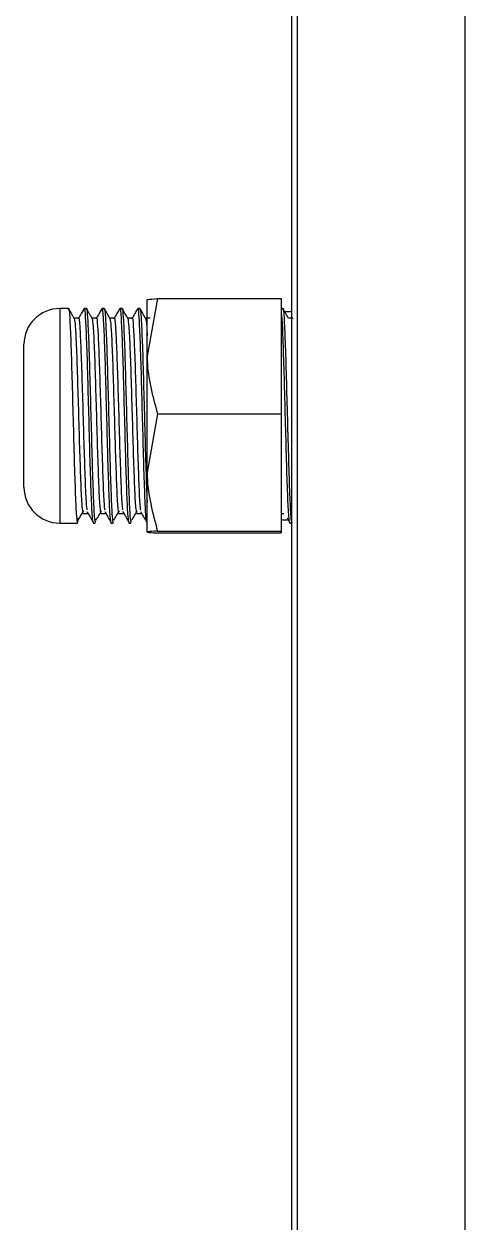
# Model space of a CAD drawing. Header units: millimetres. Extents: x -473 to 6267, y 319 to 3284.
# Drawn here: x 445.82 to 458.17, y 2585.43 to 2618.94 of the extents above; entities that cross this region are included whole.
import ezdxf

# ---------------------------------------------------------------- set-up
doc = ezdxf.new("R2010")
doc.units = ezdxf.units.MM
doc.layers.add('3mm', color=7, linetype='Continuous', lineweight=30)

msp = doc.modelspace()

# ---------------------------------------------------------------- linework, layer by layer
at = {"layer": '3mm', "lineweight": 30}
for p, q in [((453.318, 2553.131), (453.318, 2697.979)), ((453.468, 2698.085), (453.468, 2552.981)), ((458.168, 2552.981), (458.168, 2698.085)), ((449.558, 2611.258), (449.268, 2609.647)), ((449.268, 2611.231), (449.268, 2611.231)), ((449.268, 2609.647), (449.268, 2611.23)), ((449.558, 2611.258), (453.018, 2611.258)), ((453.018, 2611.258), (453.018, 2608.035)), ((447.065, 2610.981), (446.818, 2610.981)), ((446.818, 2610.981), (446.818, 2604.981)), ((447.565, 2610.981), (447.503, 2610.981)), ((448.065, 2610.981), (448.003, 2610.981)), ((448.565, 2610.981), (448.503, 2610.981)), ((449.065, 2610.981), (449.003, 2610.981)), ((453.065, 2610.981), (453.018, 2610.981)), ((453.318, 2610.888), (453.12, 2610.888)), ((447.347, 2610.71), (447.223, 2610.71)), ((447.847, 2610.71), (447.723, 2610.71)), ((448.347, 2610.71), (448.223, 2610.71)), ((448.847, 2610.71), (448.723, 2610.71)), ((449.347, 2610.71), (449.223, 2610.71)), ((453.347, 2610.71), (453.223, 2610.71)), ((453.345, 2610.71), (453.343, 2610.707)), ((445.818, 2609.98), (445.818, 2609.981)), ((445.818, 2605.981), (445.818, 2609.98)), ((449.268, 2606.397), (449.268, 2609.647)), ((449.558, 2608.035), (449.268, 2606.397)), ((449.558, 2608.035), (453.018, 2608.035)), ((453.018, 2608.035), (453.018, 2604.758)), ((449.268, 2604.731), (449.268, 2606.397)), ((447.469, 2605.252), (447.594, 2605.252)), ((447.969, 2605.252), (448.094, 2605.252)), ((448.469, 2605.252), (448.594, 2605.252)), ((448.969, 2605.252), (449.094, 2605.252)), ((453.018, 2605.252), (453.094, 2605.252)), ((453.184, 2605.128), (453.237, 2605.037)), ((446.818, 2604.981), (447.315, 2604.981)), ((447.318, 2604.982), (447.334, 2605.116)), ((447.753, 2604.981), (447.815, 2604.981)), ((448.253, 2604.981), (448.315, 2604.981)), ((448.753, 2604.981), (448.815, 2604.981)), ((449.253, 2604.981), (449.268, 2604.981)), ((453.018, 2605.073), (453.199, 2605.073)), ((453.253, 2604.981), (453.315, 2604.981)), ((449.268, 2604.731), (449.268, 2604.73)), ((449.558, 2604.758), (453.018, 2604.758)), ((449.558, 2604.704), (453.018, 2604.704)), ((453.018, 2604.758), (453.018, 2604.704))]:
    msp.add_line(p, q, dxfattribs=at)
for centre, start, end in [((446.818, 2609.981), 90, 180), ((446.818, 2605.981), 180, 270)]:
    msp.add_arc(centre, 1, start, end, dxfattribs=at)
for points, knots in [([(449.268, 2611.23), (449.272, 2611.233), (449.288, 2611.242), (449.444, 2611.251), (449.558, 2611.258)], [0, 0, 0, 0, 0.2686336, 1, 1, 1, 1]), ([(447.065, 2610.964), (447.066, 2610.969), (447.077, 2611.044), (447.099, 2610.756), (447.13, 2610.097), (447.161, 2609.067), (447.193, 2607.886), (447.224, 2606.713), (447.255, 2605.744), (447.286, 2605.094), (447.306, 2605.029), (447.315, 2604.997)], [0, 0, 0, 0, 0.009775, 0.134775, 0.259775, 0.384775, 0.509775, 0.634775, 0.759775, 0.884775, 1, 1, 1, 1]), ([(447.225, 2610.707), (447.199, 2610.752), (447.147, 2610.842), (447.095, 2610.933), (447.069, 2610.978)], [0, 0, 0, 0, 0.499982, 1, 1, 1, 1]), ([(447.488, 2610.958), (447.466, 2610.919), (447.417, 2610.836), (447.369, 2610.752), (447.343, 2610.707)], [0, 0, 0, 0, 0.460027, 1, 1, 1, 1]), ([(447.499, 2610.942), (447.501, 2610.956), (447.514, 2611.046), (447.536, 2610.761), (447.568, 2610.095), (447.599, 2609.068), (447.63, 2607.886), (447.661, 2606.713), (447.693, 2605.744), (447.723, 2605.094), (447.743, 2605.029), (447.753, 2604.997)], [0, 0, 0, 0, 0.023817, 0.147044, 0.270272, 0.393499, 0.516726, 0.639954, 0.763181, 0.886409, 1, 1, 1, 1]), ([(447.565, 2610.964), (447.566, 2610.969), (447.577, 2611.044), (447.599, 2610.756), (447.63, 2610.097), (447.661, 2609.067), (447.693, 2607.886), (447.724, 2606.713), (447.755, 2605.744), (447.786, 2605.094), (447.806, 2605.029), (447.815, 2604.997)], [0, 0, 0, 0, 0.009775, 0.134775, 0.259775, 0.384775, 0.509775, 0.634775, 0.759775, 0.884775, 1, 1, 1, 1]), ([(447.725, 2610.707), (447.699, 2610.752), (447.647, 2610.842), (447.595, 2610.933), (447.569, 2610.978)], [0, 0, 0, 0, 0.499982, 1, 1, 1, 1]), ([(447.988, 2610.958), (447.966, 2610.919), (447.917, 2610.836), (447.869, 2610.752), (447.843, 2610.707)], [0, 0, 0, 0, 0.460027, 1, 1, 1, 1]), ([(447.999, 2610.942), (448.001, 2610.956), (448.014, 2611.046), (448.036, 2610.761), (448.068, 2610.095), (448.099, 2609.068), (448.13, 2607.886), (448.161, 2606.713), (448.193, 2605.744), (448.223, 2605.094), (448.243, 2605.029), (448.253, 2604.997)], [0, 0, 0, 0, 0.023817, 0.147044, 0.270272, 0.393499, 0.516726, 0.639954, 0.763181, 0.886409, 1, 1, 1, 1]), ([(448.065, 2610.964), (448.066, 2610.969), (448.077, 2611.044), (448.099, 2610.756), (448.13, 2610.097), (448.161, 2609.067), (448.193, 2607.886), (448.224, 2606.713), (448.255, 2605.744), (448.286, 2605.094), (448.306, 2605.029), (448.315, 2604.997)], [0, 0, 0, 0, 0.009775, 0.134775, 0.259775, 0.384775, 0.509775, 0.634775, 0.759775, 0.884775, 1, 1, 1, 1]), ([(448.225, 2610.707), (448.199, 2610.752), (448.147, 2610.842), (448.095, 2610.933), (448.069, 2610.978)], [0, 0, 0, 0, 0.499982, 1, 1, 1, 1]), ([(448.488, 2610.958), (448.466, 2610.919), (448.417, 2610.836), (448.369, 2610.752), (448.343, 2610.707)], [0, 0, 0, 0, 0.460027, 1, 1, 1, 1]), ([(448.499, 2610.942), (448.501, 2610.956), (448.514, 2611.046), (448.536, 2610.761), (448.568, 2610.095), (448.599, 2609.068), (448.63, 2607.886), (448.661, 2606.713), (448.693, 2605.744), (448.723, 2605.094), (448.743, 2605.029), (448.753, 2604.997)], [0, 0, 0, 0, 0.0238168, 0.1470443, 0.2702717, 0.3934991, 0.5167265, 0.6399539, 0.7631813, 0.8864087, 1, 1, 1, 1]), ([(448.565, 2610.964), (448.566, 2610.969), (448.577, 2611.044), (448.599, 2610.756), (448.63, 2610.097), (448.661, 2609.067), (448.693, 2607.886), (448.724, 2606.713), (448.755, 2605.744), (448.786, 2605.094), (448.806, 2605.029), (448.815, 2604.997)], [0, 0, 0, 0, 0.009775, 0.134775, 0.259775, 0.384775, 0.509775, 0.634775, 0.759775, 0.884775, 1, 1, 1, 1]), ([(448.725, 2610.707), (448.699, 2610.752), (448.647, 2610.842), (448.595, 2610.933), (448.569, 2610.978)], [0, 0, 0, 0, 0.499982, 1, 1, 1, 1]), ([(448.988, 2610.958), (448.966, 2610.919), (448.917, 2610.836), (448.869, 2610.752), (448.843, 2610.707)], [0, 0, 0, 0, 0.460027, 1, 1, 1, 1]), ([(448.999, 2610.942), (449.001, 2610.956), (449.014, 2611.046), (449.036, 2610.761), (449.068, 2610.095), (449.099, 2609.068), (449.13, 2607.886), (449.161, 2606.713), (449.193, 2605.744), (449.223, 2605.094), (449.243, 2605.029), (449.253, 2604.997)], [0, 0, 0, 0, 0.0238168, 0.1470443, 0.2702717, 0.3934991, 0.5167265, 0.6399539, 0.7631813, 0.8864087, 1, 1, 1, 1]), ([(449.065, 2610.964), (449.066, 2610.969), (449.077, 2611.044), (449.099, 2610.756), (449.13, 2610.097), (449.161, 2609.069), (449.193, 2607.882), (449.224, 2606.73), (449.249, 2605.891), (449.263, 2605.623), (449.268, 2605.547)], [0, 0, 0, 0, 0.012071, 0.166435, 0.320799, 0.475163, 0.629527, 0.783891, 0.938254, 1, 1, 1, 1]), ([(449.225, 2610.707), (449.199, 2610.752), (449.147, 2610.842), (449.095, 2610.933), (449.069, 2610.978)], [0, 0, 0, 0, 0.499982, 1, 1, 1, 1]), ([(453.018, 2610.874), (453.024, 2610.835), (453.041, 2610.732), (453.068, 2610.076), (453.099, 2609.073), (453.13, 2607.885), (453.161, 2606.713), (453.193, 2605.744), (453.223, 2605.094), (453.243, 2605.029), (453.253, 2604.997)], [0, 0, 0, 0, 0.079768, 0.212715, 0.345662, 0.478609, 0.611556, 0.744502, 0.877449, 1, 1, 1, 1]), ([(453.065, 2610.964), (453.066, 2610.969), (453.077, 2611.044), (453.099, 2610.756), (453.13, 2610.097), (453.161, 2609.067), (453.193, 2607.886), (453.224, 2606.713), (453.255, 2605.744), (453.286, 2605.094), (453.306, 2605.029), (453.315, 2604.997)], [0, 0, 0, 0, 0.009775, 0.134775, 0.259775, 0.384775, 0.509775, 0.634775, 0.759775, 0.884775, 1, 1, 1, 1]), ([(453.225, 2610.707), (453.199, 2610.752), (453.147, 2610.842), (453.095, 2610.933), (453.069, 2610.978)], [0, 0, 0, 0, 0.499982, 1, 1, 1, 1]), ([(447.225, 2610.7), (447.235, 2610.65), (447.255, 2610.546), (447.286, 2609.893), (447.318, 2608.973), (447.349, 2607.894), (447.38, 2606.827), (447.411, 2605.947), (447.441, 2605.366), (447.46, 2605.307), (447.469, 2605.279)], [0, 0, 0, 0, 0.123626, 0.251636, 0.379646, 0.507656, 0.635666, 0.763676, 0.891686, 1, 1, 1, 1]), ([(447.346, 2610.695), (447.347, 2610.7), (447.358, 2610.768), (447.38, 2610.505), (447.411, 2609.906), (447.443, 2608.969), (447.474, 2607.895), (447.505, 2606.825), (447.536, 2605.955), (447.562, 2605.43), (447.576, 2605.371), (447.581, 2605.354)], [0, 0, 0, 0, 0.010371, 0.143736, 0.277101, 0.410466, 0.543832, 0.677197, 0.810562, 0.943927, 1, 1, 1, 1]), ([(447.725, 2610.7), (447.735, 2610.65), (447.755, 2610.546), (447.786, 2609.893), (447.818, 2608.973), (447.849, 2607.894), (447.88, 2606.827), (447.911, 2605.947), (447.941, 2605.366), (447.96, 2605.307), (447.969, 2605.279)], [0, 0, 0, 0, 0.123626, 0.251636, 0.379646, 0.507656, 0.635666, 0.763676, 0.891686, 1, 1, 1, 1]), ([(447.846, 2610.695), (447.847, 2610.7), (447.858, 2610.768), (447.88, 2610.505), (447.911, 2609.906), (447.943, 2608.969), (447.974, 2607.895), (448.005, 2606.825), (448.036, 2605.955), (448.062, 2605.43), (448.076, 2605.371), (448.081, 2605.354)], [0, 0, 0, 0, 0.010371, 0.143736, 0.277101, 0.410466, 0.543832, 0.677197, 0.810562, 0.943927, 1, 1, 1, 1]), ([(448.225, 2610.7), (448.235, 2610.65), (448.255, 2610.546), (448.286, 2609.893), (448.318, 2608.973), (448.349, 2607.894), (448.38, 2606.827), (448.411, 2605.947), (448.441, 2605.366), (448.46, 2605.307), (448.469, 2605.279)], [0, 0, 0, 0, 0.123626, 0.251636, 0.379646, 0.507656, 0.635666, 0.763676, 0.891686, 1, 1, 1, 1]), ([(448.346, 2610.695), (448.347, 2610.7), (448.358, 2610.768), (448.38, 2610.505), (448.411, 2609.906), (448.443, 2608.969), (448.474, 2607.895), (448.505, 2606.825), (448.536, 2605.955), (448.562, 2605.43), (448.576, 2605.371), (448.581, 2605.354)], [0, 0, 0, 0, 0.010371, 0.143736, 0.277101, 0.410466, 0.543832, 0.677197, 0.810562, 0.943927, 1, 1, 1, 1]), ([(448.725, 2610.7), (448.735, 2610.65), (448.755, 2610.546), (448.786, 2609.893), (448.818, 2608.973), (448.849, 2607.894), (448.88, 2606.827), (448.911, 2605.947), (448.941, 2605.366), (448.96, 2605.307), (448.969, 2605.279)], [0, 0, 0, 0, 0.123626, 0.251636, 0.379646, 0.507656, 0.635666, 0.763676, 0.891686, 1, 1, 1, 1]), ([(448.846, 2610.695), (448.847, 2610.7), (448.858, 2610.768), (448.88, 2610.505), (448.911, 2609.906), (448.943, 2608.969), (448.974, 2607.895), (449.005, 2606.825), (449.036, 2605.955), (449.062, 2605.43), (449.076, 2605.371), (449.081, 2605.354)], [0, 0, 0, 0, 0.010371, 0.143736, 0.277101, 0.410466, 0.543832, 0.677197, 0.810562, 0.943927, 1, 1, 1, 1]), ([(449.225, 2610.7), (449.235, 2610.666), (449.249, 2610.618), (449.263, 2610.311), (449.268, 2610.221)], [0, 0, 0, 0, 0.70712, 1, 1, 1, 1]), ([(449.268, 2609.647), (449.268, 2609.608), (449.272, 2609.064), (449.42, 2608.531), (449.558, 2608.035)], [0, 0, 0, 0, 0.070215, 1, 1, 1, 1]), ([(449.268, 2606.397), (449.268, 2606.358), (449.272, 2605.805), (449.42, 2605.262), (449.558, 2604.758)], [0, 0, 0, 0, 0.070215, 1, 1, 1, 1]), ([(447.333, 2605.06), (447.359, 2605.104), (447.411, 2605.192), (447.464, 2605.28), (447.49, 2605.325)], [0, 0, 0, 0, 0.500003, 1, 1, 1, 1]), ([(447.581, 2605.304), (447.607, 2605.259), (447.659, 2605.17), (447.711, 2605.082), (447.737, 2605.037)], [0, 0, 0, 0, 0.499996, 1, 1, 1, 1]), ([(447.833, 2605.06), (447.859, 2605.104), (447.911, 2605.192), (447.964, 2605.28), (447.99, 2605.325)], [0, 0, 0, 0, 0.500003, 1, 1, 1, 1]), ([(448.081, 2605.304), (448.107, 2605.259), (448.159, 2605.17), (448.211, 2605.082), (448.237, 2605.037)], [0, 0, 0, 0, 0.499996, 1, 1, 1, 1]), ([(448.333, 2605.06), (448.359, 2605.104), (448.411, 2605.192), (448.464, 2605.28), (448.49, 2605.325)], [0, 0, 0, 0, 0.500003, 1, 1, 1, 1]), ([(448.581, 2605.304), (448.607, 2605.259), (448.659, 2605.17), (448.711, 2605.082), (448.737, 2605.037)], [0, 0, 0, 0, 0.499996, 1, 1, 1, 1]), ([(448.833, 2605.06), (448.859, 2605.104), (448.911, 2605.192), (448.964, 2605.28), (448.99, 2605.325)], [0, 0, 0, 0, 0.500003, 1, 1, 1, 1]), ([(449.081, 2605.304), (449.107, 2605.259), (449.159, 2605.17), (449.211, 2605.082), (449.237, 2605.037)], [0, 0, 0, 0, 0.499996, 1, 1, 1, 1]), ([(449.558, 2604.758), (449.444, 2604.752), (449.288, 2604.743), (449.272, 2604.733), (449.268, 2604.731)], [0, 0, 0, 0, 0.731366, 1, 1, 1, 1]), ([(449.268, 2604.731), (449.3, 2604.724), (449.344, 2604.715), (449.514, 2604.706), (449.558, 2604.704)], [0, 0, 0, 0, 0.742449, 1, 1, 1, 1])]:
    msp.add_open_spline(points, degree=3, knots=knots, dxfattribs=at)

doc.saveas('drawing.dxf')
